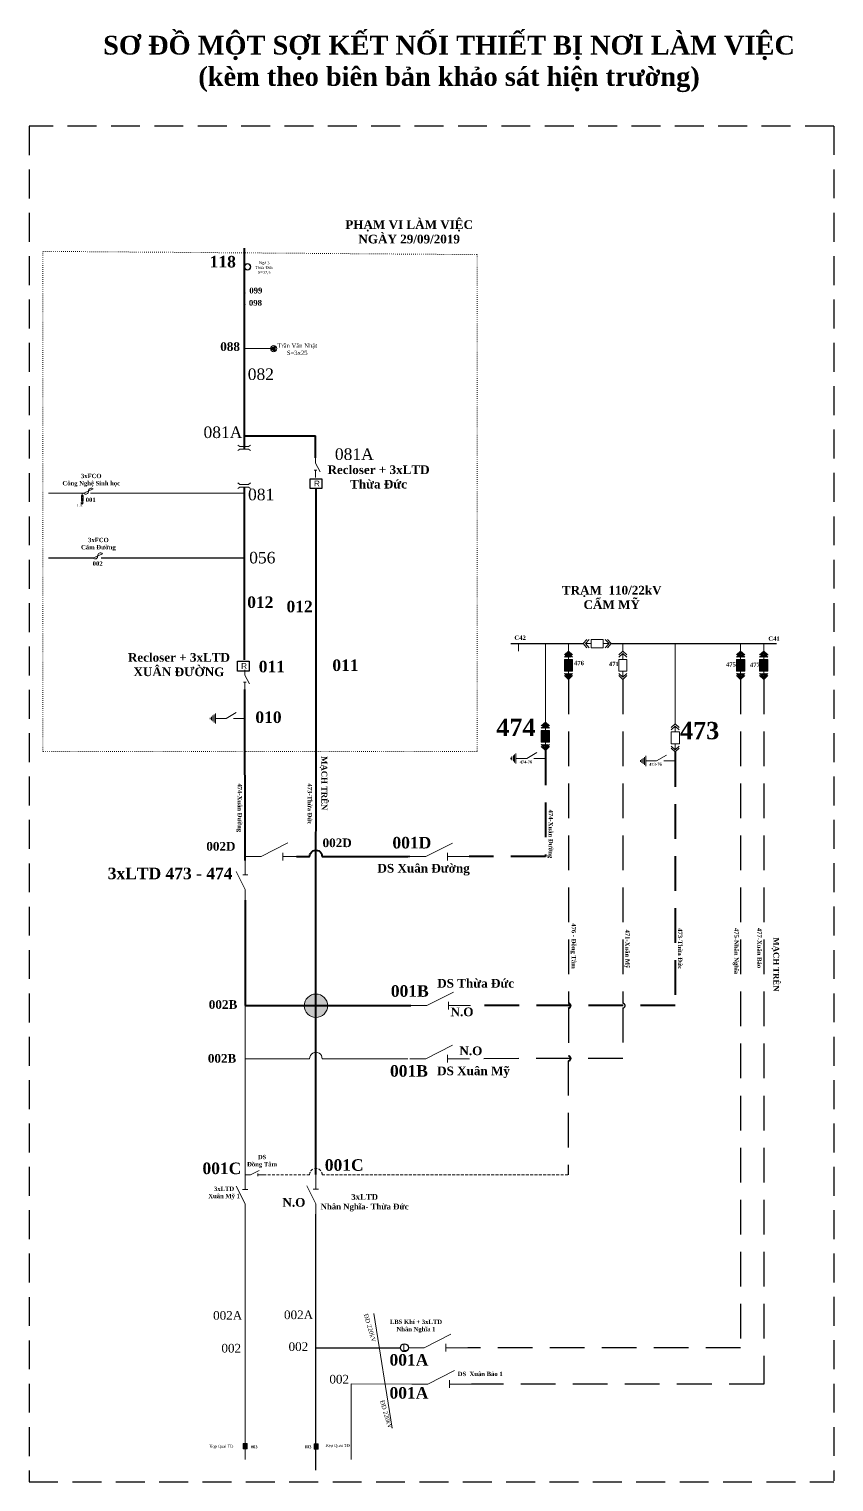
# Model space of a CAD drawing. Header units: inches. Extents: x 4393 to 9189, y -189 to 2360.
# Drawn here: x 9049.5 to 9188.6, y 1143.8 to 1395 of the extents above; entities that cross this region are included whole.
import ezdxf
from ezdxf.enums import TextEntityAlignment as Align

# ---------------------------------------------------------------- set-up
doc = ezdxf.new("R2010")
doc.units = ezdxf.units.IN
doc.header["$MEASUREMENT"] = 0
doc.linetypes.add('DASHED', pattern=[0.75, 0.5, -0.25])
doc.linetypes.add('DOT', pattern=[0.25, 0, -0.25])
for name, color, linetype, lineweight in [('Day 220kV', 6, 'Continuous', 30), ('Day 22kV', 1, 'Continuous', 25), ('TBA', 5, 'Continuous', 18), ('Text', 7, 'Continuous', 15), ('Thiet bi', 3, 'Continuous', 18)]:
    doc.layers.add(name, color=color, linetype=linetype, lineweight=lineweight)
doc.layers.add('TEXT477TANPHU', color=7, linetype='Continuous')
doc.styles.get("Standard").update_dxf_attribs({"font": 'arial.ttf'})
doc.styles.add('TimeNRoman', font='times.ttf')
doc.styles.add('TimeNRoman-B', font='timesbd.ttf')
pattern_1 = [(45, (968.4838, 22.21467), (-0.0883883476, 0.0883883476), [])]

# ---------------------------------------------------------------- blocks, each defined once
blk = doc.blocks.new('MAT CAT')
at = {"color": 0}
blk.add_lwpolyline([(-0.98, 4.76), (0.98, 4.76), (0.98, 1.94), (-0.98, 1.94)], close=True, dxfattribs=at)
for points in [[(-0.97, 5.81), (0, 6.7), (0.97, 5.81)], [(-0.97, 5.28), (0, 6.17), (0.97, 5.28)], [(0, 4.76), (0, 6.17)], [(-0.97, 1.42), (0, 0.53), (0.97, 1.42)], [(-0.97, 0.89), (0, 0), (0.97, 0.89)], [(0, 1.94), (0, 0.53)]]:
    blk.add_lwpolyline(points, dxfattribs=at)
blk = doc.blocks.new('NOI DAT')
at = {"color": 0}
for points in [[(0, 0.01), (0, -1.37)], [(0, -3.51), (0, -2.22), (-0.71, -1.04)], [(0.6, -3.51), (-0.6, -3.51)], [(-0.47, -3.67), (0.47, -3.67)], [(-0.34, -3.82), (0.34, -3.82)], [(-0.21, -3.98), (0.21, -3.98)], [(-0.08, -4.13), (0.08, -4.13)]]:
    blk.add_lwpolyline(points, dxfattribs=at)
blk = doc.blocks.new('ALTD')
at = {"color": 0}
for points in [[(3.38, 1.08), (1.27, 0), (0, 0)], [(2.99, 0.31), (2.99, -0.31)], [(2.99, 0), (4.73, 0)]]:
    blk.add_lwpolyline(points, dxfattribs=at)
blk = doc.blocks.new('FCO')
at = {"color": 0}
blk.add_lwpolyline([(0, 0, 0.707499), (1.13, 0.53, -0.707499), (2.26, 1.05, -5.301682)], format="xyb", dxfattribs=at)
blk.add_lwpolyline([(0, 0), (2.26, 1.05)], dxfattribs=at)
blk = doc.blocks.new('TBA 1P')
h = blk.add_hatch(color=4)
h.set_gradient(color1=(0, 0, 255), one_color=1, tint=1, name='SPHERICAL')
h.paths.add_polyline_path([(0.8, 0.8, 1), (-0.8, 0.8, 1)])
h.paths.add_polyline_path([(-0.77, 0.8, -1), (0.77, 0.8, -1)], flags=16)
at = {"color": 0}
for radius in [0.8, 0.769, 0.759, 0.759, 0.748, 0.737, 0.726, 0.715]:
    blk.add_circle((0, 0.8), radius, dxfattribs=at)
blk = doc.blocks.new('Re')
at = {"layer": 'Day 22kV', "color": 0}
blk.add_lwpolyline([(1873.3, 178.6), (1883.3, 178.6), (1883.3, 170.1), (1873.3, 170.1)], close=True, dxfattribs=at)
at = {"layer": 'TEXT477TANPHU', "color": 7, "true_color": 0xffffff, "insert": (1876.5, 176.9), "char_height": 5, "attachment_point": 1}
blk.add_mtext_dynamic_manual_height_columns('R', width=1.151, gutter_width=1, heights=[0], dxfattribs=at)
blk = doc.blocks.new('LBS khí')
blk.add_circle((1.1, -1.1), 3.4)
at = {"layer": 'TEXT477TANPHU', "color": 7, "true_color": 0xffffff, "insert": (-0.3, 1.4), "char_height": 5, "attachment_point": 1}
blk.add_mtext_dynamic_manual_height_columns('L', width=1.151, gutter_width=1, heights=[0], dxfattribs=at)
blk = doc.blocks.new('DUNG LUOI')
at = {"color": 0}
for points in [[(-1.01, -1.59), (-0.65, -1.1), (-0.65, 1.1), (-1.01, 1.59)], [(0.37, -1.59), (0, -1.1), (0, 1.1), (0.37, 1.59)]]:
    blk.add_lwpolyline(points, dxfattribs=at)
blk = doc.blocks.new('LA')
at = {"color": 0}
for p, q in [((0.33, -2.28), (0.53, -2.69)), ((0.33, -2.28), (0.74, -2.28)), ((0.33, -3.92), (0.33, -2.28)), ((0.33, -2.69), (0.74, -2.69)), ((0.33, -3.1), (0.74, -3.1)), ((0.33, -3.3), (0.74, -3.3)), ((0.33, -3.51), (0.74, -3.51)), ((0.33, -3.71), (0.74, -3.71)), ((0.74, -3.92), (0.33, -3.92)), ((0.52, -1.72), (0.52, -2.28)), ((0.53, -2.69), (0.74, -2.28)), ((0.53, -3.92), (0.53, -4.39)), ((0.74, -2.28), (0.74, -3.92)), ((0.88, -4.39), (0.14, -4.39)), ((0.22, -4.48), (0.8, -4.48)), ((0.3, -4.58), (0.72, -4.58)), ((0.38, -4.67), (0.64, -4.67)), ((0.46, -4.77), (0.56, -4.77))]:
    blk.add_line(p, q, dxfattribs=at)
blk = doc.blocks.new('TBA 3P')
h = blk.add_hatch(color=4)
h.set_gradient(color1=(0, 0, 255), one_color=1, tint=1, name='INVSPHERICAL')
h.paths.add_polyline_path([(-0.01, 1.58), (0, 1.6, 0.414214), (-0.8, 0.8, 0.131652), (-0.69, 0.4), (-0.68, 0.42, -0.12747), (-0.78, 0.8, -0.409402)])
h = blk.add_hatch(color=4)
h.set_gradient(color1=(0, 0, 255), one_color=1, tint=1, name='INVSPHERICAL')
h.paths.add_polyline_path([(0.8, 0.8, 1), (-0.8, 0.8, 1)])
h.paths.add_polyline_path([(-0.78, 0.8, -1), (0.78, 0.8, -1)], flags=16)
h = blk.add_hatch()
h.set_pattern_fill('AR-HBONE', color=4, scale=0.25, style=0)
h.paths.add_polyline_path([(0.69, 0.4), (0.67, 0.4, -0.566432), (-0.67, 0.4), (-0.69, 0.4, 0.57735)])
h = blk.add_hatch(color=4)
h.set_gradient(color1=(0, 0, 255), one_color=1, tint=1, name='SPHERICAL')
h.paths.add_polyline_path([(0, 1.6), (0.01, 1.58, -0.409402), (0.78, 0.8, -0.12747), (0.68, 0.42), (0.69, 0.4, 0.131652), (0.8, 0.8, 0.414214)])
at = {"color": 0}
blk.add_lwpolyline([(0, 1.6, 0, 1.39, 0), (0, 0.4, 0, 0, 0)], format="xyseb", dxfattribs=at)
blk.add_lwpolyline([(-0.69, 0.4), (0.69, 0.4), (0, 1.6)], close=True, dxfattribs=at)
for radius in [0.8, 0.778]:
    blk.add_circle((0, 0.8), radius, dxfattribs=at)

msp = doc.modelspace()

# ---------------------------------------------------------------- hatches: boundary and pattern name
at = {"layer": 'Text'}
h = msp.add_hatch(dxfattribs=at)
h.set_pattern_fill('ANSI31', color=3, style=0)
h.set_pattern_definition([(45, (957.5841, 22.21467), (-0.0883883476, 0.0883883476), [])])
edge = h.paths.add_edge_path()
edge.add_line((9142.02, 1283.59), (9142.72, 1282.94))
edge.add_line((9142.72, 1282.94), (9143.43, 1283.59))
edge = h.paths.add_edge_path()
edge.add_line((9142.02, 1283.21), (9142.72, 1282.56))
edge.add_line((9142.72, 1282.56), (9143.43, 1283.21))
edge = h.paths.add_edge_path()
edge.add_line((9142.02, 1286.39), (9142.72, 1287.04))
edge.add_line((9142.72, 1287.04), (9143.43, 1286.39))
h.paths.add_polyline_path([(9142.01, 1286.01), (9143.43, 1286.01), (9143.43, 1283.97), (9142.01, 1283.97)])
edge = h.paths.add_edge_path()
edge.add_line((9142.02, 1286.77), (9142.72, 1287.42))
edge.add_line((9142.72, 1287.42), (9143.43, 1286.77))
edge = h.paths.add_edge_path()
edge.add_line((9142.72, 1283.97), (9142.72, 1282.94))
edge = h.paths.add_edge_path()
edge.add_line((9142.72, 1286.01), (9142.72, 1287.04))
h = msp.add_hatch(dxfattribs=at)
h.set_pattern_fill('ANSI31', color=3, style=0)
h.set_pattern_definition(pattern_1)
edge = h.paths.add_edge_path()
edge.add_line((9171.79, 1283.59), (9172.49, 1282.94))
edge.add_line((9172.49, 1282.94), (9173.19, 1283.59))
edge = h.paths.add_edge_path()
edge.add_line((9171.79, 1283.21), (9172.49, 1282.56))
edge.add_line((9172.49, 1282.56), (9173.19, 1283.21))
edge = h.paths.add_edge_path()
edge.add_line((9171.79, 1286.39), (9172.49, 1287.04))
edge.add_line((9172.49, 1287.04), (9173.19, 1286.39))
h.paths.add_polyline_path([(9171.78, 1286.01), (9173.2, 1286.01), (9173.2, 1283.97), (9171.78, 1283.97)])
edge = h.paths.add_edge_path()
edge.add_line((9171.79, 1286.77), (9172.49, 1287.42))
edge.add_line((9172.49, 1287.42), (9173.19, 1286.77))
edge = h.paths.add_edge_path()
edge.add_line((9172.49, 1283.97), (9172.49, 1282.94))
edge = h.paths.add_edge_path()
edge.add_line((9172.49, 1286.01), (9172.49, 1287.04))
h = msp.add_hatch(dxfattribs=at)
h.set_pattern_fill('ANSI31', color=3, style=0)
h.set_pattern_definition(pattern_1)
edge = h.paths.add_edge_path()
edge.add_line((9175.78, 1283.59), (9176.48, 1282.94))
edge.add_line((9176.48, 1282.94), (9177.19, 1283.59))
edge = h.paths.add_edge_path()
edge.add_line((9175.78, 1283.21), (9176.48, 1282.56))
edge.add_line((9176.48, 1282.56), (9177.19, 1283.21))
edge = h.paths.add_edge_path()
edge.add_line((9175.78, 1286.39), (9176.48, 1287.04))
edge.add_line((9176.48, 1287.04), (9177.19, 1286.39))
h.paths.add_polyline_path([(9175.77, 1286.01), (9177.19, 1286.01), (9177.19, 1283.97), (9175.77, 1283.97)])
edge = h.paths.add_edge_path()
edge.add_line((9175.78, 1286.77), (9176.48, 1287.42))
edge.add_line((9176.48, 1287.42), (9177.19, 1286.77))
edge = h.paths.add_edge_path()
edge.add_line((9176.48, 1283.97), (9176.48, 1282.94))
edge = h.paths.add_edge_path()
edge.add_line((9176.48, 1286.01), (9176.48, 1287.04))
h = msp.add_hatch(dxfattribs=at)
h.set_pattern_fill('ANSI31', color=3, style=0)
h.set_pattern_definition([(45, (957.5841, 9.93638), (-0.0883883476, 0.0883883476), [])])
edge = h.paths.add_edge_path()
edge.add_line((9138.03, 1271.31), (9138.73, 1270.67))
edge.add_line((9138.73, 1270.67), (9139.43, 1271.31))
edge = h.paths.add_edge_path()
edge.add_line((9138.03, 1270.93), (9138.73, 1270.28))
edge.add_line((9138.73, 1270.28), (9139.43, 1270.93))
edge = h.paths.add_edge_path()
edge.add_line((9138.03, 1274.11), (9138.73, 1274.76))
edge.add_line((9138.73, 1274.76), (9139.43, 1274.11))
h.paths.add_polyline_path([(9138.02, 1273.73), (9139.44, 1273.73), (9139.44, 1271.69), (9138.02, 1271.69)])
edge = h.paths.add_edge_path()
edge.add_line((9138.03, 1274.5), (9138.73, 1275.14))
edge.add_line((9138.73, 1275.14), (9139.43, 1274.5))
edge = h.paths.add_edge_path()
edge.add_line((9138.73, 1271.69), (9138.73, 1270.67))
edge = h.paths.add_edge_path()
edge.add_line((9138.73, 1273.73), (9138.73, 1274.76))
h = msp.add_hatch(color=1, dxfattribs=at)
edge = h.paths.add_edge_path()
edge.add_arc((9099.06, 1226.11), 2.02, 0, 360)
at = {"layer": 'Text', "lineweight": 15}
h = msp.add_hatch(dxfattribs=at)
h.set_pattern_fill('ANSI38', color=4, scale=0.5, style=0)
h.set_pattern_definition([(45, (8943.4776, 262.083547), (-0.044194174, 0.044194174), []), (135, (8943.4776, 262.083547), (-0.1325825215, 0.044194174), [0.15625, -0.09375])])
h.paths.add_polyline_path([(9087.19, 1150.39), (9086.46, 1150.39), (9086.46, 1149.48), (9087.19, 1149.48)])
h = msp.add_hatch(dxfattribs=at)
h.set_pattern_fill('ANSI38', color=4, scale=0.5, style=0)
h.set_pattern_definition([(45, (8955.754267, 262.031865), (-0.044194174, 0.044194174), []), (135, (8955.754267, 262.031865), (-0.1325825215, 0.044194174), [0.15625, -0.09375])])
h.paths.add_polyline_path([(9099.46, 1150.34), (9098.73, 1150.34), (9098.73, 1149.43), (9099.46, 1149.43)])

# ---------------------------------------------------------------- linework, layer by layer
at = {"layer": 'Day 220kV', "lineweight": 15}
msp.add_lwpolyline([(9112.24, 1153.05), (9109.09, 1172.89)], dxfattribs=at)
at = {"layer": 'Day 22kV', "color": 4, "lineweight": 40}
for p, q in [((9098.99, 1320.89), (9098.99, 1324.66)), ((9099.04, 1196.9), (9099.08, 1315.54))]:
    msp.add_line(p, q, dxfattribs=at)
at = {"layer": 'Day 22kV', "color": 50, "lineweight": 40}
msp.add_line((9086.84, 1251.26), (9086.76, 1280.78), dxfattribs=at)
at = {"layer": 'Day 22kV', "color": 50, "lineweight": 35}
msp.add_line((9115.28, 1251.9), (9100.12, 1251.91), dxfattribs=at)
at = {"layer": 'Day 22kV', "color": 2, "linetype": 'DASHED', "lineweight": 40, "ltscale": 12}
msp.add_line((9138.73, 1251.91), (9125.57, 1251.9), dxfattribs=at)
at = {"layer": 'Day 22kV', "color": 2, "lineweight": 40}
msp.add_line((9086.84, 1244.4), (9086.84, 1226.13), dxfattribs=at)
at = {"layer": 'Day 22kV', "color": 4, "lineweight": 40}
for points in [[(9086.7, 1322.38), (9086.7, 1357.13)], [(9086.7, 1324.66), (9099, 1324.66)], [(9099.02, 1226.13), (9115.47, 1226.13)]]:
    msp.add_lwpolyline(points, dxfattribs=at)
at = {"layer": 'Day 22kV', "color": 4, "lineweight": 15}
msp.add_lwpolyline([(9086.7, 1339.75), (9091.19, 1339.75)], dxfattribs=at)
at = {"layer": 'Day 22kV', "color": 50, "lineweight": 15}
for points in [[(9058.9, 1314.73), (9052.83, 1314.73)], [(9060.07, 1314.73), (9086.7, 1314.73)]]:
    msp.add_lwpolyline(points, dxfattribs=at)
at = {"layer": 'Day 22kV', "color": 50, "lineweight": 40}
for points in [[(9086.7, 1307.76), (9086.7, 1315.82)], [(9086.73, 1285.93), (9086.69, 1310.27), (9086.69, 1310.27)]]:
    msp.add_lwpolyline(points, dxfattribs=at)
at = {"layer": 'Day 22kV', "color": 50, "lineweight": 30}
for points in [[(9060.55, 1303.51), (9052.83, 1303.5)], [(9086.7, 1303.52), (9061.93, 1303.52)]]:
    msp.add_lwpolyline(points, dxfattribs=at)
at = {"layer": 'Day 22kV', "lineweight": 15, "const_width": 0.227}
for points in [[(9132.75, 1288.74), (9145.25, 1288.74)], [(9150.11, 1288.74), (9178.73, 1288.74)]]:
    msp.add_lwpolyline(points, dxfattribs=at)
at = {"layer": 'Day 22kV', "lineweight": 15}
for points in [[(9134.09, 1287.42), (9134.09, 1288.74)], [(9138.73, 1275.22), (9138.73, 1288.74)], [(9142.72, 1287.42), (9142.72, 1288.74)], [(9152.11, 1287.42), (9152.11, 1288.74)], [(9161.18, 1274.86), (9161.18, 1288.74)], [(9172.49, 1287.42), (9172.49, 1288.74)], [(9176.48, 1287.42), (9176.48, 1288.74)]]:
    msp.add_lwpolyline(points, dxfattribs=at)
at = {"layer": 'Day 22kV', "linetype": 'DASHED', "lineweight": 25, "ltscale": 12}
msp.add_lwpolyline([(9172.49, 1282.56), (9172.49, 1166.97), (9125.32, 1166.98)], dxfattribs=at)
at = {"layer": 'Day 22kV', "color": 5, "linetype": 'DASHED', "lineweight": 25, "ltscale": 12}
msp.add_lwpolyline([(9176.48, 1282.56), (9176.48, 1160.69), (9125.93, 1160.69)], dxfattribs=at)
at = {"layer": 'Day 22kV', "color": 30, "linetype": 'DASHED', "lineweight": 25, "ltscale": 12}
for points in [[(9142.72, 1282.56), (9142.7, 1226.53)], [(9142.7, 1225.72), (9142.7, 1217.4)], [(9142.69, 1216.6), (9142.69, 1196.86)]]:
    msp.add_lwpolyline(points, dxfattribs=at)
at = {"layer": 'Day 22kV', "color": 6, "linetype": 'DASHED', "lineweight": 25, "ltscale": 12}
for points in [[(9152.11, 1282.56), (9152.11, 1226.53)], [(9152.11, 1225.73), (9152.11, 1216.99), (9125.57, 1216.95)]]:
    msp.add_lwpolyline(points, dxfattribs=at)
at = {"layer": 'Day 22kV', "color": 4, "linetype": 'DASHED', "lineweight": 40, "ltscale": 12}
msp.add_lwpolyline([(9161.18, 1270), (9161.18, 1226.13), (9125.76, 1226.13)], dxfattribs=at)
at = {"layer": 'Day 22kV', "color": 2, "linetype": 'DASHED', "lineweight": 40, "ltscale": 12}
msp.add_lwpolyline([(9138.73, 1270.28), (9138.73, 1251.91)], dxfattribs=at)
at = {"layer": 'Day 22kV', "color": 50, "lineweight": 40}
msp.add_lwpolyline([(9095.68, 1251.91), (9097.96, 1251.91, -1.034498), (9100.12, 1251.91), (9114.93, 1251.91)], format="xyb", dxfattribs=at)
at = {"layer": 'Day 22kV', "color": 6, "lineweight": 15}
msp.add_lwpolyline([(9086.83, 1196.86), (9086.84, 1226.13)], dxfattribs=at)
at = {"layer": 'Day 22kV', "color": 2, "lineweight": 40}
msp.add_lwpolyline([(9086.84, 1226.13), (9099.02, 1226.13)], dxfattribs=at)
at = {"layer": 'Day 22kV', "color": 6, "lineweight": 15}
msp.add_lwpolyline([(9086.84, 1216.95), (9097.96, 1216.95, -1.034498), (9100.12, 1216.95), (9114.92, 1216.95)], format="xyb", dxfattribs=at)
at = {"layer": 'Day 22kV', "color": 30, "linetype": 'DASHED', "lineweight": 15}
msp.add_lwpolyline([(9089.96, 1196.86), (9097.96, 1196.86, -1.034498), (9100.12, 1196.86), (9142.69, 1196.85)], format="xyb", dxfattribs=at)
at = {"layer": 'Day 22kV', "color": 30, "lineweight": 15}
msp.add_lwpolyline([(9086.8, 1147.65), (9086.83, 1190)], dxfattribs=at)
at = {"layer": 'Day 22kV', "lineweight": 30}
for points in [[(9099.04, 1145.8), (9099.04, 1146.59), (9099.04, 1190.04)], [(9099.08, 1166.97), (9113.66, 1166.97)]]:
    msp.add_lwpolyline(points, dxfattribs=at)
at = {"layer": 'Day 22kV', "color": 5, "lineweight": 15}
for points in [[(9105.16, 1147.65), (9105.16, 1160.7)], [(9105.16, 1160.7), (9115.64, 1160.69)]]:
    msp.add_lwpolyline(points, dxfattribs=at)
at = {"layer": 'Day 22kV', "color": 4, "lineweight": 15}
for centre in [(9086.7, 1349.34), (9086.7, 1347.38)]:
    msp.add_circle(centre, 0.112, dxfattribs=at)
at = {"layer": 'Day 22kV', "color": 30, "linetype": 'DASHED', "lineweight": 40, "ltscale": 12}
for centre in [(9142.7, 1226.12), (9142.7, 1217)]:
    msp.add_arc(centre, 0.403, 269.9073, 89.9073, dxfattribs=at)
at = {"layer": 'Day 22kV', "color": 6, "linetype": 'DASHED', "lineweight": 25, "ltscale": 12}
msp.add_arc((9152.11, 1226.13), 0.403, 270, 90, dxfattribs=at)
at = {"layer": 'Text', "color": 3}
msp.add_line((9099, 1324.66), (9099, 1322.7), dxfattribs=at)
at = {"layer": 'Text', "color": 3, "linetype": 'DASHED', "lineweight": 30, "ltscale": 10}
for points in [[(9188.62, 1378.25), (9049.45, 1378.24), (9049.45, 1143.76), (9188.62, 1143.76)], [(9188.62, 1378.25), (9188.62, 1143.93)]]:
    msp.add_lwpolyline(points, dxfattribs=at)
at = {"layer": 'Text', "color": 7, "linetype": 'DOT'}
msp.add_lwpolyline([(9051.84, 1356.58), (9126.92, 1356.01), (9126.92, 1270.1), (9051.83, 1270.1)], close=True, dxfattribs=at)
at = {"layer": 'Text', "color": 4, "lineweight": 15}
for points in [[(9086.46, 1150.39), (9087.19, 1150.39), (9087.19, 1149.48), (9086.46, 1149.48)], [(9098.73, 1150.34), (9099.46, 1150.34), (9099.46, 1149.43), (9098.73, 1149.43)]]:
    msp.add_lwpolyline(points, close=True, dxfattribs=at)
at = {"layer": 'Text', "color": 4}
msp.add_circle((9099.06, 1226.11), 2.02, dxfattribs=at)

# ---------------------------------------------------------------- block references
at = {"color": 0, "lineweight": 15, "xscale": 0.2015999999994165, "yscale": 0.2015999999998712, "zscale": 0.2016}
msp.add_blockref('LBS khí', (9114.13, 1167.2), dxfattribs=at)
at = {"layer": 'Day 22kV', "color": 0, "lineweight": 15, "xscale": 0.2015999999994165, "yscale": 0.2015999999998712, "zscale": 0.2016}
for p in [(8720.42, 1281.26), (8707.82, 1249.71)]:
    msp.add_blockref('Re', p, dxfattribs=at)
at = {"layer": 'TBA', "lineweight": 15, "xscale": 0.6955200000002151, "yscale": 0.6955199999999877, "zscale": 0.6955200000001468}
msp.add_blockref('TBA 1P', (9087.23, 1353.34), dxfattribs=at)
at = {"layer": 'TBA', "lineweight": 15, "xscale": 0.6955199999999877, "yscale": 0.6955199999999877, "zscale": 0.6955200000001468, "rotation": 90}
msp.add_blockref('TBA 3P', (9092.3, 1339.75), dxfattribs=at)
at = {"layer": 'Thiet bi', "lineweight": 15}
for name, p, xscale, yscale, zscale, rotation in [('DUNG LUOI', (9086.64, 1322.38), 0.6955199999999877, 0.6955199999999877, 0.6955200000001468, 270), ('ALTD', (9098.99, 1320.89), 0.7257600000000366, 0.7257600000000366, 0.7257600000000735, 270), ('DUNG LUOI', (9086.65, 1315.82), 0.6955199999999877, 0.6955199999999877, 0.6955200000001468, 270), ('MAT CAT', (9145.25, 1288.74), 0.7257600000000366, 0.7257600000000366, 0.7257600000000735, 270), ('ALTD', (9086.76, 1284.22), 0.7257600000000366, 0.7257600000000366, 0.7257600000000735, 270), ('NOI DAT', (9086.78, 1275.8), 1.451520000000073, 1.451520000000073, 1.451520000000147, 270), ('NOI DAT', (9138.73, 1268.89), 1.451520000000073, 1.451520000000073, 1.451520000000147, 270), ('NOI DAT', (9161.17, 1268.44), 1.451520000000073, 1.451520000000073, 1.451520000000147, 270), ('ALTD', (9086.84, 1244.4), 1.451520000000073, 1.451520000000073, 1.451520000000147, 90), ('ALTD', (9086.83, 1190), 1.451520000000073, 1.451520000000073, 1.451520000000147, 90), ('ALTD', (9099.04, 1190.04), 1.451520000000073, 1.451520000000073, 1.451520000000147, 90)]:
    msp.add_blockref(name, p, dxfattribs=dict(at, xscale=xscale, yscale=yscale, zscale=zscale, rotation=rotation))
for name, p, xscale, yscale, zscale in [('LA', (9058.33, 1315.76), 0.6037500000002183, 0.6037500000002183, 0.6037500000001272), ('FCO', (9058.9, 1314.73), 0.725760000000264, 0.7257600000000366, 0.7257600000000735), ('FCO', (9060.5, 1303.52), 0.725760000000264, 0.7257600000000366, 0.7257600000000735), ('MAT CAT', (9142.72, 1282.56), 0.725760000000264, 0.7257600000000366, 0.7257600000000735), ('MAT CAT', (9152.11, 1282.56), 0.725760000000264, 0.7257600000000366, 0.7257600000000735), ('MAT CAT', (9172.49, 1282.56), 0.725760000000264, 0.7257600000000366, 0.7257600000000735), ('MAT CAT', (9176.48, 1282.56), 0.725760000000264, 0.7257600000000366, 0.7257600000000735), ('MAT CAT', (9138.73, 1270.28), 0.725760000000264, 0.7257600000000366, 0.7257600000000735), ('MAT CAT', (9161.18, 1270), 0.725760000000264, 0.7257600000000366, 0.7257600000000735), ('ALTD', (9086.84, 1251.91), 2.177279999999882, 2.177280000000337, 2.17728000000022), ('ALTD', (9115.28, 1251.9), 2.177279999999882, 2.177280000000337, 2.17728000000022), ('ALTD', (9115.47, 1226.13), 2.177279999999882, 2.177280000000337, 2.17728000000022), ('ALTD', (9115.28, 1216.95), 2.177279999999882, 2.177280000000337, 2.17728000000022), ('ALTD', (9086.81, 1196.86), 0.725760000000264, 0.7257600000000366, 0.7257600000000735), ('ALTD', (9115.03, 1166.98), 2.177279999999882, 2.177280000000337, 2.17728000000022), ('ALTD', (9115.64, 1160.69), 2.177279999999882, 2.177280000000337, 2.17728000000022)]:
    msp.add_blockref(name, p, dxfattribs=dict(at, xscale=xscale, yscale=yscale, zscale=zscale))

# ---------------------------------------------------------------- texts
at = {"layer": 'Text', "color": 4, "lineweight": 15}
for s, height, style, p in [('118', 2, 'TimeNRoman-B', (9082.94, 1353.79)), ('099', 1, 'TimeNRoman-B', (9088.66, 1349.3)), ('098', 1, 'TimeNRoman-B', (9088.59, 1347.17)), ('088', 1.5, 'TimeNRoman-B', (9084.21, 1339.36)), ('LA', 0.5, 'TimeNRoman', (9058.2, 1312.41)), ('001', 0.75, 'TimeNRoman-B', (9060.11, 1313.24)), ('002', 0.75, 'TimeNRoman-B', (9061.31, 1302.2)), ('C42', 0.75, 'TimeNRoman-B', (9134.36, 1289.39)), ('C41', 0.75, 'TimeNRoman-B', (9178.27, 1289.23)), ('476', 0.75, 'TimeNRoman-B', (9144.54, 1285.01)), ('471', 0.75, 'TimeNRoman-B', (9150.57, 1284.84)), ('475', 0.75, 'TimeNRoman-B', (9170.82, 1284.75)), ('477', 0.75, 'TimeNRoman-B', (9174.96, 1284.69)), ('474', 3, 'TimeNRoman-B', (9133.63, 1272.76)), ('473', 3, 'TimeNRoman-B', (9165.39, 1272.2)), ('002D', 1.5, 'TimeNRoman-B', (9082.62, 1252.94)), ('002D', 1.5, 'TimeNRoman-B', (9102.72, 1253.54)), ('002B', 1.508, 'TimeNRoman-B', (9082.99, 1225.57)), ('002B', 1.5, 'TimeNRoman-B', (9082.82, 1216.26)), ('002A', 1.5, 'TimeNRoman', (9096.05, 1171.91)), ('002A', 1.5, 'TimeNRoman', (9083.79, 1171.81)), ('002', 1.5, 'TimeNRoman', (9084.41, 1166.14)), ('002', 1.5, 'TimeNRoman', (9096.02, 1166.41)), ('002', 1.5, 'TimeNRoman', (9103.08, 1160.78)), ('003', 0.5, 'TimeNRoman-B', (9088.38, 1149.58)), ('003', 0.5, 'TimeNRoman-B', (9097.7, 1149.58))]:
    msp.add_text(s, height=height, dxfattribs=dict(at, style=style)).set_placement(p, align=Align.CENTER)
at = {"layer": 'Text', "color": 2, "lineweight": 15}
for s, style, p in [('082', 'TimeNRoman', (9089.53, 1334.33)), ('081A', 'TimeNRoman', (9082.97, 1324.29)), ('081A', 'TimeNRoman', (9105.69, 1320.51)), ('081', 'TimeNRoman', (9089.58, 1313.53)), ('056', 'TimeNRoman', (9089.78, 1302.61)), ('012', 'TimeNRoman-B', (9089.44, 1294.9)), ('012', 'TimeNRoman-B', (9096.23, 1294.15)), ('011', 'TimeNRoman-B', (9091.43, 1283.77)), ('011', 'TimeNRoman-B', (9104.16, 1284)), ('010', 'TimeNRoman-B', (9090.85, 1275.01)), ('001D', 'TimeNRoman-B', (9115.64, 1253.31)), ('001B', 'TimeNRoman-B', (9115.28, 1227.66)), ('001B ', 'TimeNRoman-B', (9115.51, 1213.84)), ('001C ', 'TimeNRoman-B', (9083.17, 1196.99)), ('001C ', 'TimeNRoman-B', (9104.32, 1197.57)), ('001A ', 'TimeNRoman-B', (9115.51, 1163.87)), ('001A ', 'TimeNRoman-B', (9115.51, 1158.16))]:
    msp.add_text(s, height=2, dxfattribs=dict(at, style=style)).set_placement(p, align=Align.CENTER)
at = {"layer": 'Text', "color": 2, "lineweight": 15, "style": 'TimeNRoman-B'}
for p in [(9100.01, 1264.59), (9178.15, 1233.25)]:
    msp.add_text('MẠCH TRÊN', height=1, rotation=270, dxfattribs=at).set_placement(p, align=Align.CENTER)
at = {"layer": 'Text', "color": 4, "lineweight": 15}
for s, height, rotation, style, p in [('474-76', 0.5, 0.8, 'TimeNRoman-B', (9135.37, 1268.01)), ('473-76', 0.5, 0.8, 'TimeNRoman-B', (9157.76, 1267.62)), ('ÐD 220kV', 0.75, 286.299, 'TimeNRoman', (9108.02, 1170.29)), ('ÐD 220kV', 0.75, 286.299, 'TimeNRoman', (9110.84, 1155.35))]:
    msp.add_text(s, height=height, rotation=rotation, dxfattribs=dict(at, style=style)).set_placement(p, align=Align.CENTER)
at = {"layer": 'Text', "color": 4, "lineweight": 15, "attachment_point": 5}
for s, insert, char_height, width, style in [('{\\fTimes New Roman|b1|i0|c0|p18;SƠ ĐỒ MỘT SỢI KẾT NỐI THIẾT BỊ NƠI LÀM VIỆC\\P(kèm theo biên bản khảo sát hiện trường)}', (9122.07, 1388.98), 3.2464, 123.8031, 'TimeNRoman'), ('{\\fTimes New Roman|b1|i0|c0|p18;PHẠM VI LÀM VIỆC\\PNGÀY 29/09/2019}', (9115.17, 1359.94), 1.5, 38.1288, 'TimeNRoman'), ('Ngã 3 \\PThừa {\\fTimes New Roman|b0|i0|c238|p18;Đ}ức\\PS=37,5', (9090.1, 1353.72), 0.5, 6.8946, 'TimeNRoman'), ('Trần Văn Nhật S=3x25', (9095.82, 1339.64), 0.75, 6.8946, 'TimeNRoman'), ('Recloser + 3xLTD\\PThừa Đức', (9109.88, 1317.55), 1.5, 25.0147, 'TimeNRoman-B'), ('3xFCO\\PCông Nghệ Sinh học', (9060.2, 1316.98), 0.75, 10.674, 'TimeNRoman-B'), ('3xFCO\\PCẩm {\\fTimes New Roman|b1|i0|c238|p18;Đ\\fTimes New Roman|b1|i0|c163|p18;ư}ờng', (9061.44, 1305.91), 0.75, 7.1944, 'TimeNRoman-B'), ('{\\fTimes New Roman|b1|i0|c0|p18;TRẠM  110/22kV CẨM MỸ}', (9150.2, 1296.72), 1.5, 20.3214, 'TimeNRoman'), ('Recloser + 3xLTD\\PXUÂN ĐƯỜNG', (9075.36, 1285.1), 1.5, 25.0147, 'TimeNRoman-B'), ('3xLTD 473 - 474', (9073.84, 1248.98), 2, 24.2386, 'TimeNRoman-B'), ('DS Xuân Đường', (9117.67, 1249.64), 1.5, 20.5502, 'TimeNRoman-B'), ('DS Thừa Đức', (9126.67, 1229.98), 1.5, 20.5502, 'TimeNRoman-B'), ('{\\fTimes New Roman|b1|i0|c0|p18;\\C1;N.O}', (9124.31, 1225.04), 1.5, 2.4539, 'TimeNRoman'), ('{\\fTimes New Roman|b1|i0|c0|p18;\\C1;N.O}', (9125.84, 1218.3), 1.5, 2.4539, 'TimeNRoman'), ('DS Xuân Mỹ', (9126.3, 1214.6), 1.5, 20.5502, 'TimeNRoman-B'), ('DS \\PĐồng Tâm', (9089.74, 1199.2), 0.75, 7.0838, 'TimeNRoman-B'), ('3xLTD\\PXuân Mỹ 1', (9083.17, 1193.71), 0.75, 7.9488, 'TimeNRoman-B'), ('3xLTD\\PNhân Nghĩa- Thừa Đức', (9107.47, 1192.05), 1, 38.645, 'TimeNRoman-B'), ('{\\fTimes New Roman|b1|i0|c0|p18;\\C1;N.O}', (9095.24, 1192.09), 1.5, 2.4539, 'TimeNRoman'), ('LBS Khí + 3xLTD \\PNhân Nghĩa 1', (9116.35, 1170.69), 0.75, 13.8138, 'TimeNRoman-B'), ('DS  Xuân Bảo 1', (9127.46, 1162.43), 0.75, 19.775, 'TimeNRoman-B'), ('Kẹp Quai TĐ', (9082.7, 1149.85), 0.5, 7.0291, 'TimeNRoman'), ('Kẹp Quai TĐ', (9102.82, 1149.99), 0.5, 7.0291, 'TimeNRoman')]:
    msp.add_mtext(s, dxfattribs=dict(at, insert=insert, char_height=char_height, width=width, style=style))
at = {"layer": 'Text', "color": 4, "lineweight": 15, "char_height": 0.75, "attachment_point": 5, "rotation": 270, "style": 'TimeNRoman'}
for s, insert, width in [('{\\fTimes New Roman|b1|i0|c0|p18;474-Xuân Đường}', (9085.78, 1260.35), 9.5943), ('{\\fTimes New Roman|b1|i0|c0|p18;473-Thừa \\fTimes New Roman|b1|i0|c238|p18;Đ\\fTimes New Roman|b1|i0|c0|p18;ức}', (9098, 1261.03), 9.5943), ('{\\fTimes New Roman|b1|i0|c0|p18;474-Xuân Đường}', (9139.55, 1255.83), 18.035), ('{\\fTimes New Roman|b1|i0|c0|p18;476 - Đồng Tâm}', (9143.52, 1236.45), 18.035), ('{\\fTimes New Roman|b1|i0|c0|p18;471-Xuân Mỹ}', (9152.82, 1235.93), 16.395), ('{\\fTimes New Roman|b1|i0|c0|p18;473-Thừa \\fTimes New Roman|b1|i0|c238|p18;Đ\\fTimes New Roman|b1|i0|c0|p18;ức}', (9162.02, 1236), 18.035), ('{\\fTimes New Roman|b1|i0|c0|p18;475-Nhân Nghĩa}', (9171.63, 1235.57), 17.4673), ('{\\fTimes New Roman|b1|i0|c0|p18;477-Xuân Bảo }', (9175.73, 1236.1), 18.3404)]:
    msp.add_mtext(s, dxfattribs=dict(at, insert=insert, width=width))

doc.saveas('drawing.dxf')
